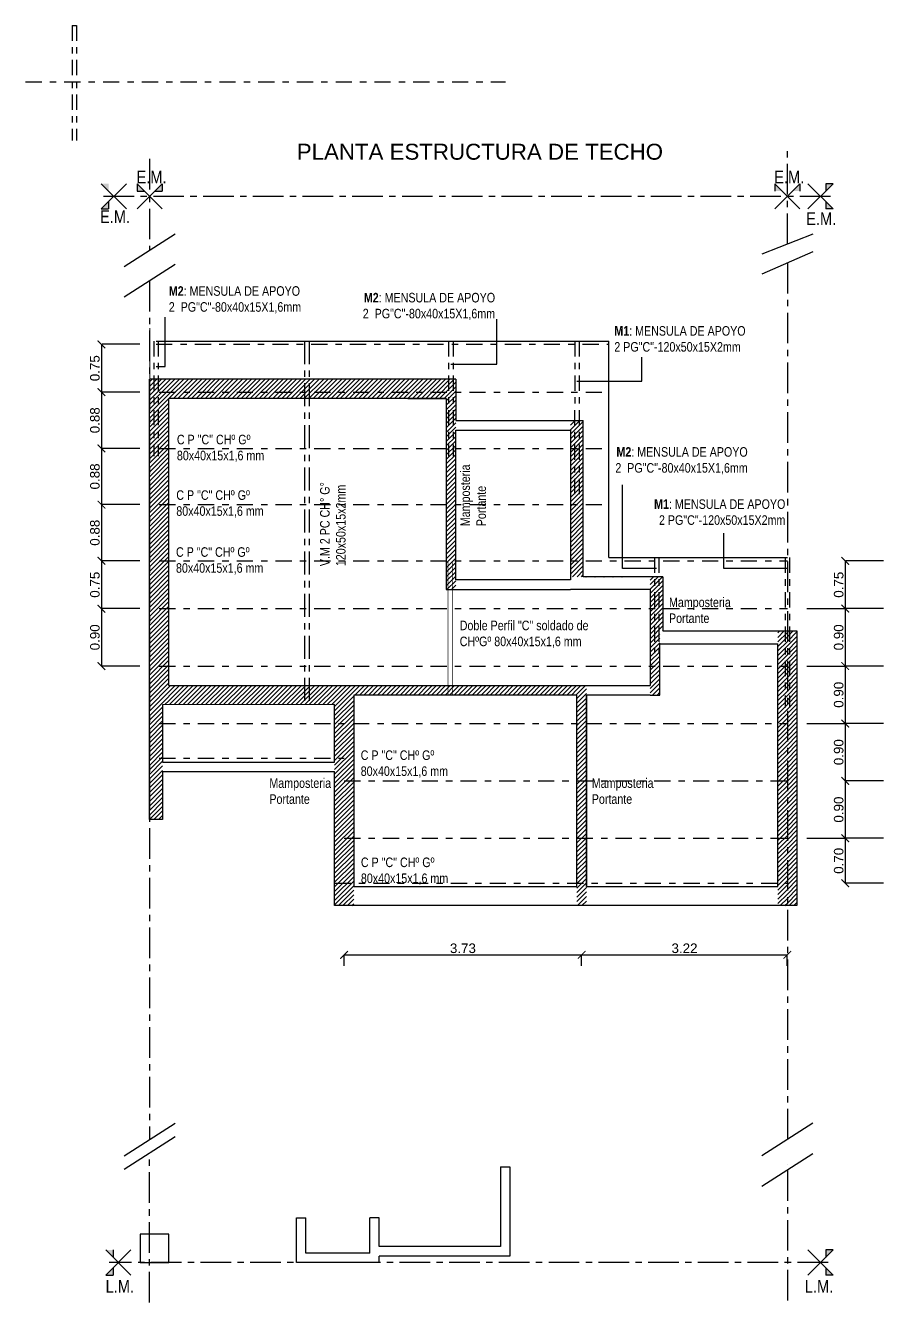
# Model space of a CAD drawing. Header units: millimetres. Extents: x 167 to 347, y -139 to 78.
# Drawn here: x 303.92 to 317.38, y -59.36 to -39.34 of the extents above; entities that cross this region are included whole.
import ezdxf

# ---------------------------------------------------------------- set-up
doc = ezdxf.new("R2010")
doc.units = ezdxf.units.MM
doc.header["$LTSCALE"] = 0.1
doc.header["$MEASUREMENT"] = 0
doc.header["$PDMODE"] = 3
doc.header["$PDSIZE"] = 0.1
for name, pattern in [('ACAD_ISO02W100', [15, 12, -3]), ('ACAD_ISO04W100', [30, 24, -3, 0, -3]), ('ACAD_ISO10W100', [18, 12, -3, 0, -3]), ('CONTINUA', [200, 100, 100]), ('DASHDOT2', [12.7, 6.35, -3.175, 0, -3.175])]:
    doc.linetypes.add(name, pattern=pattern)
doc.layers.get('DEFPOINTS').update_dxf_attribs({"color": 1})
for name, color, linetype in [('00-PROYECCION', 2, 'CONTINUA'), ('11.Ejes', 6, 'ACAD_ISO04W100'), ('3', 3, 'Continuous'), ('CORREAS', 170, 'Continuous'), ('Cota', 1, 'Continuous'), ('Cotas', 1, 'Continuous'), ('MURO', 4, 'Continuous'), ('Muros', 7, 'Continuous'), ('muros-pta', 4, 'Continuous'), ('TEXTO', 2, 'Continuous')]:
    doc.layers.add(name, color=color, linetype=linetype)
doc.layers.add('17.Sombras', color=8, linetype='Continuous', lineweight=5)
doc.styles.add('Arial20', font='arial.ttf', dxfattribs={"height": 0.2})
doc.styles.add('Arial30', font='arial.ttf', dxfattribs={"width": 0.8, "height": 0.3})
doc.styles.get("Standard").update_dxf_attribs({"font": 'arial.ttf'})
doc.dimstyles.new('COTA-1-100', dxfattribs={"dimtxt": 0.2, "dimasz": 0.12, "dimexe": 0.012, "dimexo": 0.15, "dimgap": 0.025, "dimtad": 1, "dimzin": 0, "dimdsep": 46, "dimtxsty": 'Arial20', "dimblk1": 'ARCHTICK', "dimblk2": 'ARCHTICK', "dimsah": 1, "dimcen": 0.09, "dimclrd": 256, "dimclre": 256, "dimclrt": 256, "dimazin": 0, "dimtfac": 1, "dimtofl": 0, "dimtmove": 2, "dimatfit": 3, "dimldrblk": 'ARCHTICK', "dimfxl": 1, "dimtolj": 1, "dimtzin": 0, "dimarcsym": 0})
pattern_1 = [(45, (0, 0), (-0.035355339, 0.035355339), [])]

# ---------------------------------------------------------------- blocks, each defined once
blk = doc.blocks.new('_ARCHTICK')
at = {"color": 0, "linetype": 'ByBlock', "const_width": 0.15}
blk.add_lwpolyline([(-0.5, -0.5), (0.5, 0.5)], dxfattribs=at)
blk = doc.blocks.new('*D52')
at = {"layer": 'Cotas', "lineweight": -2, "transparency": 16777216}
for p, q in [((305.114, -44.339), (305.114, -45.089)), ((305.714, -44.339), (305.126, -44.339)), ((305.714, -45.089), (305.126, -45.089))]:
    blk.add_line(p, q, dxfattribs=at)
at = {"layer": 'DEFPOINTS', "color": 0, "transparency": 16777216}
for p in [(305.114, -44.339), (305.114, -45.089), (305.114, -45.089)]:
    blk.add_point(p, dxfattribs=at)
at = {"layer": 'Cotas', "lineweight": -2, "transparency": 16777216, "xscale": 0.12, "yscale": 0.12, "zscale": 0.12}
for p, rotation in [((305.114, -44.339), 90), ((305.114, -45.089), 270)]:
    blk.add_blockref('_ARCHTICK', p, dxfattribs=dict(at, rotation=rotation))
at = {"layer": 'Cotas', "color": 2, "transparency": 16777216, "insert": (305.012, -44.714), "char_height": 0.15, "attachment_point": 5, "rotation": 90}
blk.add_mtext('\\A1;0.75', dxfattribs=at)
blk = doc.blocks.new('*D53')
at = {"layer": 'Cotas', "lineweight": -2, "transparency": 16777216}
for p, q in [((305.114, -45.089), (305.114, -45.971)), ((305.714, -45.089), (305.126, -45.089)), ((305.714, -45.971), (305.126, -45.971))]:
    blk.add_line(p, q, dxfattribs=at)
at = {"layer": 'DEFPOINTS', "color": 0, "transparency": 16777216}
for p in [(305.114, -45.089), (305.114, -45.971), (305.114, -45.971)]:
    blk.add_point(p, dxfattribs=at)
at = {"layer": 'Cotas', "lineweight": -2, "transparency": 16777216, "xscale": 0.12, "yscale": 0.12, "zscale": 0.12}
for p, rotation in [((305.114, -45.089), 90), ((305.114, -45.971), 270)]:
    blk.add_blockref('_ARCHTICK', p, dxfattribs=dict(at, rotation=rotation))
at = {"layer": 'Cotas', "color": 2, "transparency": 16777216, "insert": (305.012, -45.53), "char_height": 0.15, "attachment_point": 5, "rotation": 90}
blk.add_mtext('\\A1;0.88', dxfattribs=at)
blk = doc.blocks.new('*D54')
at = {"layer": 'Cotas', "lineweight": -2, "transparency": 16777216}
for p, q in [((305.114, -45.971), (305.114, -46.852)), ((305.714, -45.971), (305.126, -45.971)), ((305.714, -46.852), (305.126, -46.852))]:
    blk.add_line(p, q, dxfattribs=at)
at = {"layer": 'DEFPOINTS', "color": 0, "transparency": 16777216}
for p in [(305.114, -45.971), (305.114, -46.852), (305.114, -46.852)]:
    blk.add_point(p, dxfattribs=at)
at = {"layer": 'Cotas', "lineweight": -2, "transparency": 16777216, "xscale": 0.12, "yscale": 0.12, "zscale": 0.12}
for p, rotation in [((305.114, -45.971), 90), ((305.114, -46.852), 270)]:
    blk.add_blockref('_ARCHTICK', p, dxfattribs=dict(at, rotation=rotation))
at = {"layer": 'Cotas', "color": 2, "transparency": 16777216, "insert": (305.012, -46.411), "char_height": 0.15, "attachment_point": 5, "rotation": 90}
blk.add_mtext('\\A1;0.88', dxfattribs=at)
blk = doc.blocks.new('*D55')
at = {"layer": 'Cotas', "lineweight": -2, "transparency": 16777216}
for p, q in [((305.114, -46.852), (305.114, -47.733)), ((305.714, -46.852), (305.126, -46.852)), ((305.714, -47.733), (305.126, -47.733))]:
    blk.add_line(p, q, dxfattribs=at)
at = {"layer": 'DEFPOINTS', "color": 0, "transparency": 16777216}
for p in [(305.114, -46.852), (305.114, -47.733), (305.114, -47.733)]:
    blk.add_point(p, dxfattribs=at)
at = {"layer": 'Cotas', "lineweight": -2, "transparency": 16777216, "xscale": 0.12, "yscale": 0.12, "zscale": 0.12}
for p, rotation in [((305.114, -46.852), 90), ((305.114, -47.733), 270)]:
    blk.add_blockref('_ARCHTICK', p, dxfattribs=dict(at, rotation=rotation))
at = {"layer": 'Cotas', "color": 2, "transparency": 16777216, "insert": (305.012, -47.293), "char_height": 0.15, "attachment_point": 5, "rotation": 90}
blk.add_mtext('\\A1;0.88', dxfattribs=at)
blk = doc.blocks.new('*D56')
at = {"layer": 'Cotas', "lineweight": -2, "transparency": 16777216}
for p, q in [((305.114, -47.733), (305.114, -48.483)), ((305.714, -47.733), (305.126, -47.733)), ((305.714, -48.483), (305.126, -48.483))]:
    blk.add_line(p, q, dxfattribs=at)
at = {"layer": 'DEFPOINTS', "color": 0, "transparency": 16777216}
for p in [(305.114, -47.733), (305.114, -48.483), (305.114, -48.483)]:
    blk.add_point(p, dxfattribs=at)
at = {"layer": 'Cotas', "lineweight": -2, "transparency": 16777216, "xscale": 0.12, "yscale": 0.12, "zscale": 0.12}
for p, rotation in [((305.114, -47.733), 90), ((305.114, -48.483), 270)]:
    blk.add_blockref('_ARCHTICK', p, dxfattribs=dict(at, rotation=rotation))
at = {"layer": 'Cotas', "color": 2, "transparency": 16777216, "insert": (305.012, -48.108), "char_height": 0.15, "attachment_point": 5, "rotation": 90}
blk.add_mtext('\\A1;0.75', dxfattribs=at)
blk = doc.blocks.new('*D57')
at = {"layer": 'Cotas', "lineweight": -2, "transparency": 16777216}
for p, q in [((305.114, -48.483), (305.114, -49.383)), ((305.714, -48.483), (305.126, -48.483)), ((305.714, -49.383), (305.126, -49.383))]:
    blk.add_line(p, q, dxfattribs=at)
at = {"layer": 'DEFPOINTS', "color": 0, "transparency": 16777216}
for p in [(305.114, -48.483), (305.114, -49.383), (305.114, -49.383)]:
    blk.add_point(p, dxfattribs=at)
at = {"layer": 'Cotas', "lineweight": -2, "transparency": 16777216, "xscale": 0.12, "yscale": 0.12, "zscale": 0.12}
for p, rotation in [((305.114, -48.483), 90), ((305.114, -49.383), 270)]:
    blk.add_blockref('_ARCHTICK', p, dxfattribs=dict(at, rotation=rotation))
at = {"layer": 'Cotas', "color": 2, "transparency": 16777216, "insert": (305.012, -48.933), "char_height": 0.15, "attachment_point": 5, "rotation": 90}
blk.add_mtext('\\A1;0.90', dxfattribs=at)
blk = doc.blocks.new('*D58')
at = {"layer": 'Cotas', "lineweight": -2, "transparency": 16777216}
for p, q in [((316.778, -47.733), (316.778, -48.483)), ((317.378, -47.733), (316.79, -47.733)), ((316.178, -48.483), (316.766, -48.483))]:
    blk.add_line(p, q, dxfattribs=at)
at = {"layer": 'DEFPOINTS', "color": 0, "transparency": 16777216}
for p in [(316.778, -47.733), (316.778, -48.483), (316.778, -48.483)]:
    blk.add_point(p, dxfattribs=at)
at = {"layer": 'Cotas', "lineweight": -2, "transparency": 16777216, "xscale": 0.12, "yscale": 0.12, "zscale": 0.12}
for p, rotation in [((316.778, -47.733), 90), ((316.778, -48.483), 270)]:
    blk.add_blockref('_ARCHTICK', p, dxfattribs=dict(at, rotation=rotation))
at = {"layer": 'Cotas', "color": 2, "transparency": 16777216, "insert": (316.676, -48.108), "char_height": 0.15, "attachment_point": 5, "rotation": 90}
blk.add_mtext('\\A1;0.75', dxfattribs=at)
blk = doc.blocks.new('*D59')
at = {"layer": 'Cotas', "lineweight": -2, "transparency": 16777216}
for p, q in [((316.778, -48.483), (316.778, -49.383)), ((317.378, -48.483), (316.79, -48.483)), ((316.178, -49.383), (316.766, -49.383))]:
    blk.add_line(p, q, dxfattribs=at)
at = {"layer": 'DEFPOINTS', "color": 0, "transparency": 16777216}
for p in [(316.778, -48.483), (316.778, -49.383), (316.778, -49.383)]:
    blk.add_point(p, dxfattribs=at)
at = {"layer": 'Cotas', "lineweight": -2, "transparency": 16777216, "xscale": 0.12, "yscale": 0.12, "zscale": 0.12}
for p, rotation in [((316.778, -48.483), 90), ((316.778, -49.383), 270)]:
    blk.add_blockref('_ARCHTICK', p, dxfattribs=dict(at, rotation=rotation))
at = {"layer": 'Cotas', "color": 2, "transparency": 16777216, "insert": (316.676, -48.933), "char_height": 0.15, "attachment_point": 5, "rotation": 90}
blk.add_mtext('\\A1;0.90', dxfattribs=at)
blk = doc.blocks.new('*D60')
at = {"layer": 'Cotas', "lineweight": -2, "transparency": 16777216}
for p, q in [((316.778, -49.383), (316.778, -50.283)), ((317.378, -49.383), (316.79, -49.383)), ((316.178, -50.283), (316.766, -50.283))]:
    blk.add_line(p, q, dxfattribs=at)
at = {"layer": 'DEFPOINTS', "color": 0, "transparency": 16777216}
for p in [(316.778, -49.383), (316.778, -50.283), (316.778, -50.283)]:
    blk.add_point(p, dxfattribs=at)
at = {"layer": 'Cotas', "lineweight": -2, "transparency": 16777216, "xscale": 0.12, "yscale": 0.12, "zscale": 0.12}
for p, rotation in [((316.778, -49.383), 90), ((316.778, -50.283), 270)]:
    blk.add_blockref('_ARCHTICK', p, dxfattribs=dict(at, rotation=rotation))
at = {"layer": 'Cotas', "color": 2, "transparency": 16777216, "insert": (316.676, -49.833), "char_height": 0.15, "attachment_point": 5, "rotation": 90}
blk.add_mtext('\\A1;0.90', dxfattribs=at)
blk = doc.blocks.new('*D61')
at = {"layer": 'Cotas', "lineweight": -2, "transparency": 16777216}
for p, q in [((316.778, -50.283), (316.778, -51.183)), ((317.378, -50.283), (316.79, -50.283)), ((317.378, -51.183), (316.79, -51.183))]:
    blk.add_line(p, q, dxfattribs=at)
at = {"layer": 'DEFPOINTS', "color": 0, "transparency": 16777216}
for p in [(316.778, -50.283), (316.778, -51.183), (316.778, -51.183)]:
    blk.add_point(p, dxfattribs=at)
at = {"layer": 'Cotas', "lineweight": -2, "transparency": 16777216, "xscale": 0.12, "yscale": 0.12, "zscale": 0.12}
for p, rotation in [((316.778, -50.283), 90), ((316.778, -51.183), 270)]:
    blk.add_blockref('_ARCHTICK', p, dxfattribs=dict(at, rotation=rotation))
at = {"layer": 'Cotas', "color": 2, "transparency": 16777216, "insert": (316.676, -50.733), "char_height": 0.15, "attachment_point": 5, "rotation": 90}
blk.add_mtext('\\A1;0.90', dxfattribs=at)
blk = doc.blocks.new('*D62')
at = {"layer": 'Cotas', "lineweight": -2, "transparency": 16777216}
for p, q in [((316.778, -51.183), (316.778, -52.083)), ((317.378, -51.183), (316.79, -51.183)), ((316.178, -52.083), (316.766, -52.083))]:
    blk.add_line(p, q, dxfattribs=at)
at = {"layer": 'DEFPOINTS', "color": 0, "transparency": 16777216}
for p in [(316.778, -51.183), (316.778, -52.083), (316.778, -52.083)]:
    blk.add_point(p, dxfattribs=at)
at = {"layer": 'Cotas', "lineweight": -2, "transparency": 16777216, "xscale": 0.12, "yscale": 0.12, "zscale": 0.12}
for p, rotation in [((316.778, -51.183), 90), ((316.778, -52.083), 270)]:
    blk.add_blockref('_ARCHTICK', p, dxfattribs=dict(at, rotation=rotation))
at = {"layer": 'Cotas', "color": 2, "transparency": 16777216, "insert": (316.676, -51.633), "char_height": 0.15, "attachment_point": 5, "rotation": 90}
blk.add_mtext('\\A1;0.90', dxfattribs=at)
blk = doc.blocks.new('*D63')
at = {"layer": 'Cotas', "lineweight": -2, "transparency": 16777216}
for p, q in [((316.778, -52.083), (316.778, -52.788)), ((317.378, -52.083), (316.79, -52.083)), ((317.378, -52.788), (316.79, -52.788))]:
    blk.add_line(p, q, dxfattribs=at)
at = {"layer": 'DEFPOINTS', "color": 0, "transparency": 16777216}
for p in [(316.778, -52.083), (316.778, -52.788), (316.778, -52.788)]:
    blk.add_point(p, dxfattribs=at)
at = {"layer": 'Cotas', "lineweight": -2, "transparency": 16777216, "xscale": 0.12, "yscale": 0.12, "zscale": 0.12}
for p, rotation in [((316.778, -52.083), 90), ((316.778, -52.788), 270)]:
    blk.add_blockref('_ARCHTICK', p, dxfattribs=dict(at, rotation=rotation))
at = {"layer": 'Cotas', "color": 2, "transparency": 16777216, "insert": (316.676, -52.436), "char_height": 0.15, "attachment_point": 5, "rotation": 90}
blk.add_mtext('\\A1;0.70', dxfattribs=at)
blk = doc.blocks.new('*D323')
at = {"layer": 'Cotas', "lineweight": -2, "transparency": 16777216}
for p, q in [((308.92, -53.91), (312.645, -53.91)), ((308.92, -54.081), (308.92, -53.922)), ((312.645, -54.081), (312.645, -53.922))]:
    blk.add_line(p, q, dxfattribs=at)
at = {"layer": 'DEFPOINTS', "color": 0, "transparency": 16777216}
for p in [(308.92, -53.481), (312.645, -53.481), (312.645, -53.91)]:
    blk.add_point(p, dxfattribs=at)
at = {"layer": 'Cotas', "lineweight": -2, "transparency": 16777216, "xscale": 0.12, "yscale": 0.12, "zscale": 0.12, "rotation": 180}
blk.add_blockref('_ARCHTICK', (308.92, -53.91), dxfattribs=at)
at = {"layer": 'Cotas', "lineweight": -2, "transparency": 16777216, "xscale": 0.12, "yscale": 0.12, "zscale": 0.12}
blk.add_blockref('_ARCHTICK', (312.645, -53.91), dxfattribs=at)
at = {"layer": 'Cotas', "color": 2, "transparency": 16777216, "insert": (310.783, -53.808), "char_height": 0.15, "attachment_point": 5}
blk.add_mtext('\\A1;3.73', dxfattribs=at)
blk = doc.blocks.new('*D324')
at = {"layer": 'Cotas', "lineweight": -2, "transparency": 16777216}
for p, q in [((312.645, -53.91), (315.87, -53.91)), ((312.645, -54.081), (312.645, -53.922)), ((315.87, -54.081), (315.87, -53.922))]:
    blk.add_line(p, q, dxfattribs=at)
at = {"layer": 'DEFPOINTS', "color": 0, "transparency": 16777216}
for p in [(312.645, -53.481), (315.87, -53.481), (315.87, -53.91)]:
    blk.add_point(p, dxfattribs=at)
at = {"layer": 'Cotas', "lineweight": -2, "transparency": 16777216, "xscale": 0.12, "yscale": 0.12, "zscale": 0.12, "rotation": 180}
blk.add_blockref('_ARCHTICK', (312.645, -53.91), dxfattribs=at)
at = {"layer": 'Cotas', "lineweight": -2, "transparency": 16777216, "xscale": 0.12, "yscale": 0.12, "zscale": 0.12}
blk.add_blockref('_ARCHTICK', (315.87, -53.91), dxfattribs=at)
at = {"layer": 'Cotas', "color": 2, "transparency": 16777216, "insert": (314.258, -53.808), "char_height": 0.15, "attachment_point": 5}
blk.add_mtext('\\A1;3.22', dxfattribs=at)

msp = doc.modelspace()

# ---------------------------------------------------------------- hatches: boundary and pattern name
at = {"linetype": 'Continuous', "true_color": 0x9d1b1e}
h = msp.add_hatch(dxfattribs=at)
h.set_pattern_fill('_USER', color=244, scale=0.05, angle=45, style=0, pattern_type=0)
h.set_pattern_definition(pattern_1)
h.paths.add_polyline_path([(306.1704, -45.1882), (306.8704, -45.1882), (306.8704, -44.8891), (305.8715, -44.8882), (305.8709, -44.8882), (306.8704, -44.8882), (306.8704, -44.8882), (305.8709, -44.8882), (305.8707, -50.9381), (306.071, -50.9381), (306.071, -49.9882), (306.1704, -49.9882)])
h.paths.add_polyline_path([(306.0704, -50.9381), (305.8707, -50.9381), (305.8707, -51.7881), (306.0704, -51.7881)])
h.paths.add_polyline_path([(308.7703, -49.6883), (306.1706, -49.6883), (306.1709, -49.9882), (308.7703, -49.9882)])
h.paths.add_polyline_path([(310.6704, -44.8882), (310.6626, -44.8882), (309.9199, -44.889), (309.9199, -45.1882), (310.5204, -45.1882), (310.5204, -48.1833), (310.6704, -48.1833), (310.6704, -48.0333), (310.6704, -48.0333), (310.6704, -45.685), (310.6704, -45.685), (310.6704, -45.535), (310.6704, -45.535)])
h.paths.add_polyline_path([(312.6704, -45.535), (312.4704, -45.535), (312.4704, -47.9817), (313.7204, -47.9833), (313.7204, -49.6882), (313.7204, -49.8382), (313.8704, -49.8382), (313.8704, -48.8333), (315.7204, -48.8333), (315.7204, -52.8382), (315.7204, -53.1382), (315.8704, -53.1382), (315.8704, -48.8333), (313.9204, -48.8333), (313.9204, -47.9833), (312.6704, -47.9833)])
h.paths.add_polyline_path([(309.9199, -45.1884), (309.9199, -44.8888), (306.8704, -44.8882), (306.8704, -45.1882)])
h = msp.add_hatch(dxfattribs=at)
h.set_pattern_fill('_USER', color=244, scale=0.05, angle=45, style=0, pattern_type=0)
h.set_pattern_definition(pattern_1)
h.paths.add_polyline_path([(316.0204, -48.8333), (315.8704, -48.8333), (315.8704, -53.1382), (316.0204, -53.1382)])
h = msp.add_hatch(dxfattribs=at)
h.set_pattern_fill('_USER', color=244, scale=0.05, angle=45, style=0, pattern_type=0)
h.set_pattern_definition(pattern_1)
h.paths.add_polyline_path([(312.5704, -49.7632), (312.5704, -49.6882), (308.7704, -49.689), (308.7704, -53.1382), (309.0704, -53.1382), (309.0704, -52.8382), (309.0704, -49.8382), (312.5704, -49.8382), (312.5704, -49.821), (310.6704, -49.821), (312.5704, -49.821)])
h = msp.add_hatch(dxfattribs=at)
h.set_pattern_fill('_USER', color=244, scale=0.05, angle=45, style=0, pattern_type=0)
h.set_pattern_definition(pattern_1)
h.paths.add_polyline_path([(312.5704, -52.8382), (312.5704, -53.1382), (312.7204, -53.1382), (312.7204, -52.8382), (312.7204, -49.6882), (312.5704, -49.6882)])
at = {"layer": '11.Ejes'}
h = msp.add_hatch(color=256, dxfattribs=at)
h.dxf.hatch_style = 1
h.paths.add_polyline_path([(305.2252, -41.8216), (305.1088, -41.8216), (305.2252, -41.938)])
h.paths.add_polyline_path([(305.2252, -42.2176), (305.2252, -42.1013), (305.1088, -42.2176)])
h = msp.add_hatch(color=256, dxfattribs=at)
h.dxf.hatch_style = 1
h.paths.add_polyline_path([(305.7888, -41.938), (305.6724, -41.8216), (305.6724, -41.938)])
h.paths.add_polyline_path([(306.0684, -41.8216), (305.952, -41.938), (306.0684, -41.938)])
h = msp.add_hatch(color=256, dxfattribs=at)
h.dxf.hatch_style = 1
h.paths.add_polyline_path([(315.7888, -41.938), (315.6724, -41.8216), (315.6724, -41.938)])
h.paths.add_polyline_path([(316.0684, -41.8216), (315.952, -41.938), (316.0684, -41.938)])
h = msp.add_hatch(color=256, dxfattribs=at)
h.dxf.hatch_style = 1
h.paths.add_polyline_path([(316.4724, -41.938), (316.5888, -41.8216), (316.4724, -41.8216)])
h.paths.add_polyline_path([(316.5888, -42.2176), (316.4724, -42.1013), (316.4724, -42.2176)])
h = msp.add_hatch(color=256, dxfattribs=at)
h.dxf.hatch_style = 1
h.paths.add_polyline_path([(305.298, -58.5363), (305.1817, -58.5363), (305.298, -58.6526)])
h.paths.add_polyline_path([(305.298, -58.9323), (305.298, -58.8159), (305.1817, -58.9323)])
h = msp.add_hatch(color=256, dxfattribs=at)
h.dxf.hatch_style = 1
h.paths.add_polyline_path([(316.4724, -58.6526), (316.5888, -58.5363), (316.4724, -58.5363)])
h.paths.add_polyline_path([(316.5888, -58.9323), (316.4724, -58.8159), (316.4724, -58.9323)])

# ---------------------------------------------------------------- linework, layer by layer
msp.add_line((315.8704, -57.1948), (315.8704, -57.1948))
at = {"layer": '00-PROYECCION', "ltscale": 10}
for p, q in [((305.9707, -44.2893), (313.0704, -44.2892)), ((313.0704, -47.6833), (313.0704, -44.2882)), ((313.0704, -47.6833), (315.8704, -47.6833))]:
    msp.add_line(p, q, dxfattribs=at)
at = {"layer": '11.Ejes', "ltscale": 0.2}
for p, q in [((305.8704, -41.4334), (305.8704, -42.8682)), ((315.8704, -42.769), (315.8704, -41.2866)), ((316.5481, -42.0196), (305.1245, -42.0196)), ((315.8704, -43.0636), (315.8704, -56.8044)), ((305.8704, -59.3592), (305.8704, -57.0206)), ((315.8704, -57.2872), (315.8704, -59.3592)), ((316.5081, -58.7343), (305.2364, -58.7343))]:
    msp.add_line(p, q, dxfattribs=at)
at = {"layer": '11.Ejes'}
for p, q in [((305.1088, -42.2176), (305.5048, -41.8216)), ((305.1088, -42.2176), (305.5048, -41.8216)), ((305.1088, -41.8216), (305.5048, -42.2176)), ((306.0684, -41.8216), (305.6724, -42.2176)), ((306.0684, -41.8216), (305.6724, -42.2176)), ((305.6724, -41.8216), (306.0684, -42.2176)), ((305.6724, -41.8216), (305.6724, -41.938)), ((306.0684, -41.8216), (306.0684, -41.938)), ((316.0684, -41.8216), (315.6724, -42.2176)), ((316.0684, -41.8216), (315.6724, -42.2176)), ((315.6724, -41.8216), (316.0684, -42.2176)), ((315.6724, -41.8216), (315.6724, -41.938)), ((316.0684, -41.8216), (316.0684, -41.938)), ((316.5888, -42.2176), (316.1928, -41.8216)), ((316.5888, -42.2176), (316.1928, -41.8216)), ((316.5888, -41.8216), (316.1928, -42.2176)), ((316.4724, -41.8216), (316.4724, -41.938)), ((316.5888, -41.8216), (316.4724, -41.8216)), ((305.6724, -41.938), (305.7888, -41.938)), ((305.952, -41.938), (306.0684, -41.938)), ((305.1088, -42.2176), (305.2252, -42.2176)), ((305.2252, -42.1013), (305.2252, -42.2176)), ((316.4724, -42.1013), (316.4724, -42.2176)), ((316.5888, -42.2176), (316.4724, -42.2176)), ((305.1817, -58.9323), (305.5777, -58.5363)), ((305.1817, -58.9323), (305.5777, -58.5363)), ((305.1817, -58.5363), (305.5777, -58.9323)), ((305.298, -58.5363), (305.298, -58.6526)), ((316.5888, -58.9323), (316.1928, -58.5363)), ((316.5888, -58.9323), (316.1928, -58.5363)), ((316.5888, -58.5363), (316.1928, -58.9323)), ((316.4724, -58.5363), (316.4724, -58.6526)), ((316.5888, -58.5363), (316.4724, -58.5363)), ((305.298, -58.8159), (305.298, -58.9323)), ((316.4724, -58.8159), (316.4724, -58.9323)), ((305.1817, -58.9323), (305.298, -58.9323)), ((316.5888, -58.9323), (316.4724, -58.9323))]:
    msp.add_line(p, q, dxfattribs=at)
for points in [[(306.2704, -42.6116), (305.4704, -43.1247)], [(316.2704, -42.6125), (315.4704, -42.9256)], [(316.2704, -42.8877), (315.4704, -43.2395)], [(306.2704, -43.0868), (305.4704, -43.5999)], [(306.2704, -56.5555), (305.4704, -57.0685)], [(306.2704, -56.5555), (305.4704, -57.0685)], [(316.2704, -56.5479), (315.4704, -57.061)], [(306.2704, -56.764), (305.4704, -57.2771)], [(316.2704, -57.0307), (315.4704, -57.5437)]]:
    msp.add_lwpolyline(points, dxfattribs=at)
at = {"layer": '11.Ejes', "ltscale": 0.2}
msp.add_lwpolyline([(305.8704, -43.3434), (305.8704, -56.812)], dxfattribs=at)
at = {"layer": '17.Sombras', "linetype": 'ACAD_ISO02W100', "ltscale": 18}
msp.add_line((305.8708, -44.0882), (305.8709, -44.8882), dxfattribs=at)
at = {"layer": '17.Sombras', "color": 8, "true_color": 0x7d7d7d}
msp.add_line((306.0211, -44.8882), (307.2453, -44.8886), dxfattribs=at)
at = {"layer": '3', "color": 114, "linetype": 'ACAD_ISO10W100', "ltscale": 0.2, "true_color": 0x139b48}
for p, q in [((304.6557, -39.3422), (304.6556, -41.1433)), ((304.7257, -39.3422), (304.7256, -41.1433)), ((305.9357, -44.2893), (305.9356, -46.0904)), ((306.0057, -44.2893), (306.0056, -46.0904)), ((310.558, -44.2892), (310.5579, -46.0904)), ((310.628, -44.2892), (310.6279, -46.0904)), ((312.5354, -44.2892), (312.5352, -46.735)), ((312.6054, -44.2892), (312.6052, -46.735)), ((313.7854, -47.6833), (313.7853, -49.1833)), ((313.8554, -47.6833), (313.8553, -49.1833)), ((315.8354, -47.6833), (315.8352, -50.0333)), ((315.9054, -47.6833), (315.9052, -50.0333))]:
    msp.add_line(p, q, dxfattribs=at)
at = {"layer": '3', "color": 242, "linetype": 'ACAD_ISO10W100', "ltscale": 0.3, "true_color": 0xcd2027}
for p, q in [((308.3008, -44.2893), (308.3004, -49.9882)), ((308.3708, -44.2893), (308.3704, -49.9882))]:
    msp.add_line(p, q, dxfattribs=at)
at = {"layer": '3', "color": 242, "linetype": 'ACAD_ISO10W100', "ltscale": 0.3, "true_color": 0xcd2027, "const_width": 0.01}
for points in [[(310.5472, -49.8382), (310.5472, -47.7382)], [(310.6192, -49.8382), (310.6192, -47.7382)]]:
    msp.add_lwpolyline(points, dxfattribs=at)
at = {"layer": 'CORREAS', "color": 10, "linetype": 'DASHDOT2', "ltscale": 0.4}
msp.add_line((303.9238, -40.2232), (311.4488, -40.2232), dxfattribs=at)
at = {"layer": 'CORREAS', "linetype": 'DASHDOT2', "ltscale": 0.4}
for p, q in [((305.9707, -44.3393), (313.0704, -44.3392)), ((306.0204, -45.0893), (313.0704, -45.0892)), ((306.0204, -45.9707), (313.0704, -45.9706)), ((306.0204, -46.8521), (313.0704, -46.8519)), ((306.0204, -47.7333), (315.8704, -47.7333)), ((306.0204, -48.4833), (315.8704, -48.4833)), ((306.0204, -49.3833), (315.8704, -49.3833)), ((306.0204, -50.2833), (315.8704, -50.2833)), ((306.0204, -50.8266), (308.9202, -50.8266)), ((308.9204, -51.1833), (315.8704, -51.1833)), ((308.9204, -52.0833), (315.8704, -52.0833)), ((308.7704, -52.7882), (315.8704, -52.7882))]:
    msp.add_line(p, q, dxfattribs=at)
at = {"layer": 'Cota'}
for p, q in [((313.2877, -47.8518), (313.2877, -46.5418)), ((314.8725, -47.8518), (314.8725, -47.3016)), ((313.8204, -47.8518), (313.2877, -47.8518)), ((315.8704, -47.8518), (314.8725, -47.8518))]:
    msp.add_line(p, q, dxfattribs=at)
for points in [[(305.9707, -44.6891), (306.1151, -44.6891), (306.1151, -43.9149)], [(310.593, -44.6514), (311.3133, -44.6514), (311.3133, -43.9451)], [(312.5704, -44.9189), (313.5906, -44.9189), (313.5906, -44.5427)]]:
    msp.add_lwpolyline(points, dxfattribs=at)
at = {"layer": 'MURO', "ltscale": 0.5}
for p, q in [((310.6704, -44.8882), (309.9199, -44.889)), ((309.9199, -45.1882), (310.5204, -45.1882)), ((310.6704, -48.0333), (310.6704, -45.685))]:
    msp.add_line(p, q, dxfattribs=at)
at = {"layer": 'MURO'}
for p, q in [((306.1704, -49.6882), (306.1704, -49.6882)), ((312.7204, -49.8382), (312.7204, -52.8382)), ((313.7204, -49.6882), (313.7204, -49.6882)), ((311.371, -57.2343), (311.371, -58.4843)), ((311.371, -57.2343), (311.521, -57.2343)), ((311.521, -57.2343), (311.521, -58.6343)), ((308.171, -58.7343), (308.171, -58.0343)), ((308.171, -58.0343), (308.321, -58.0343)), ((308.321, -58.5843), (308.321, -58.0343)), ((309.321, -58.5843), (309.321, -58.0343)), ((309.471, -58.0343), (309.321, -58.0343)), ((309.471, -58.4843), (309.471, -58.0343)), ((309.321, -58.5843), (308.321, -58.5843)), ((311.371, -58.4843), (309.471, -58.4843)), ((309.471, -58.7343), (309.471, -58.6343)), ((311.521, -58.6343), (309.471, -58.6343)), ((309.471, -58.7343), (308.171, -58.7343))]:
    msp.add_line(p, q, dxfattribs=at)
msp.add_lwpolyline([(305.7204, -58.7343), (306.171, -58.7343), (306.171, -58.2889), (305.7204, -58.2889)], close=True, dxfattribs=at)
msp.add_lwpolyline([(305.7204, -58.7343), (306.171, -58.7343), (306.171, -58.2889), (305.7204, -58.2889)], close=True, dxfattribs=at)
at = {"layer": 'Muros'}
msp.add_line((304.6557, -39.3422), (304.7257, -39.3422), dxfattribs=at)
at = {"layer": 'Muros', "color": 5}
for p, q in [((310.6704, -44.8882), (305.8704, -44.8882)), ((305.8704, -51.7881), (305.8704, -44.8882)), ((310.5204, -45.1882), (306.1704, -45.1882)), ((306.1705, -49.6882), (306.1704, -45.1882)), ((310.5204, -45.1882), (310.5204, -48.1833)), ((312.6704, -47.9833), (312.6704, -45.535)), ((310.6704, -48.0333), (310.6704, -45.685)), ((310.6704, -45.685), (312.4704, -45.685)), ((312.4704, -45.685), (312.4704, -48.0333)), ((312.4704, -48.0333), (310.6704, -48.0333)), ((313.9204, -47.9833), (312.6704, -47.9833)), ((313.9204, -47.9833), (313.9204, -48.8333)), ((310.5204, -48.1833), (312.4704, -48.1833)), ((313.7204, -48.1833), (312.4704, -48.1833)), ((313.7204, -48.1833), (313.7204, -49.6882)), ((313.9204, -48.8333), (316.0204, -48.8333)), ((316.0204, -48.8333), (316.0204, -53.1382)), ((313.8704, -49.0333), (315.7204, -49.0333)), ((313.8704, -49.8382), (313.8704, -49.0333)), ((315.7204, -52.8382), (315.7204, -49.0333)), ((306.1704, -49.6882), (308.7704, -49.689)), ((308.7704, -49.689), (313.7204, -49.6882)), ((312.5704, -49.8382), (309.0704, -49.8382)), ((309.0704, -49.8382), (309.0704, -52.8382)), ((312.5704, -52.8382), (312.5704, -49.8382)), ((313.7204, -49.8382), (312.7204, -49.8382)), ((313.7204, -49.8382), (313.8704, -49.8382)), ((306.0713, -49.9883), (306.0708, -50.888)), ((308.7703, -49.9882), (306.0713, -49.9883)), ((308.7704, -50.888), (308.7704, -49.9882)), ((306.0708, -51.038), (306.0704, -51.7881)), ((306.0708, -50.888), (308.7704, -50.888)), ((306.0708, -51.038), (308.7704, -51.038)), ((308.7704, -53.1382), (308.7704, -51.038)), ((306.0704, -51.7881), (305.8704, -51.7881)), ((309.0704, -52.8382), (312.5704, -52.8382)), ((312.7204, -52.8382), (315.7204, -52.8382)), ((316.0204, -53.1382), (308.7704, -53.1381))]:
    msp.add_line(p, q, dxfattribs=at)
msp.add_lwpolyline([(310.6704, -44.8882), (310.6704, -45.535), (312.6704, -45.535)], dxfattribs=at)
msp.add_lwpolyline([(312.7204, -52.8382), (312.7204, -52.8382), (312.7204, -49.8382), (312.7204, -49.8382)], close=True, dxfattribs=at)
at = {"layer": 'muros-pta', "linetype": 'Continuous'}
msp.add_line((308.171, -58.7343), (308.171, -58.4343), dxfattribs=at)

# ---------------------------------------------------------------- texts
at = {"layer": '11.Ejes', "lineweight": 40, "char_height": 0.2, "width": 1.294531}
for s, insert, attachment_point in [('{\\fArial Narrow|b0|i0|c0|p34;E.M.}', (305.8999, -41.6178), 2), ('{\\fArial Narrow|b0|i0|c0|p34;E.M.}', (315.8999, -41.6178), 2), ('{\\fArial Narrow|b0|i0|c0|p34;E.M.}', (305.3274, -42.2385), 2), ('{\\fArial Narrow|b0|i0|c0|p34;E.M.}', (316.4018, -42.2713), 2), ('{\\fArial Narrow|b0|i0|c0|p34;L.M.}', (305.4026, -59.2077), 8), ('{\\fArial Narrow|b0|i0|c0|p34;L.M.}', (316.3679, -59.2077), 8)]:
    msp.add_mtext(s, dxfattribs=dict(at, insert=insert, attachment_point=attachment_point))
at = {"layer": 'TEXTO', "insert": (313.9208, -41.1953), "char_height": 0.25, "width": 5.811336, "attachment_point": 3}
msp.add_mtext('PLANTA ESTRUCTURA DE TECHO', dxfattribs=at)
at = {"layer": 'TEXTO', "style": 'Arial30'}
for s, insert, char_height, width, attachment_point in [('{\\fArial|b1|i0|c0|p34;M2}: MENSULA DE APOYO 2  PG"C"-80x40x15X1,6mm', (306.1705, -43.4287), 0.15, 2.137322, 1), ('{\\fArial|b1|i0|c0|p34;M2}: MENSULA DE APOYO 2  PG"C"-80x40x15X1,6mm', (311.2877, -43.5326), 0.15, 2.171916, 3), ('{\\fArial|b1|i0|c0|p34;M1}: MENSULA DE APOYO \\P2 PG"C"-120x50x15X2mm', (313.1573, -44.0541), 0.15, 2.209043, 1), ('C P "C" CHº Gº^I\\P80x40x15x1,6 mm  ', (306.2975, -45.7572), 0.15, 5.818683, 1), ('{\\fArial|b1|i0|c0|p34;M2}: MENSULA DE APOYO 2  PG"C"-80x40x15X1,6mm', (315.249, -45.9514), 0.15, 2.171916, 3), ('C P "C" CHº Gº^I\\P80x40x15x1,6 mm  ', (306.2884, -46.6279), 0.15, 5.818683, 1), ('{\\fArial|b1|i0|c0|p34;M1}: MENSULA DE APOYO \\P2 PG"C"-120x50x15X2mm', (315.8396, -46.7693), 0.15, 2.303065, 3), ('C P "C" CHº Gº^I\\P80x40x15x1,6 mm  ', (306.2834, -47.5205), 0.15, 5.818683, 1), ('Mamposteria Portante', (314.0145, -48.3083), 0.15, 1.250639, 1), ('{\\H0.75x;Doble Perfil "C" soldado de CHºGº 80x40x15x1,6 mm}  ', (310.7327, -48.6713), 0.2, 2.21329, 1), ('C P "C" CHº Gº^I\\P80x40x15x1,6 mm  ', (309.1802, -50.7051), 0.15, 5.818683, 1), ('Mamposteria\\PPortante', (307.7478, -51.1429), 0.15, 2.067605, 1), ('Mamposteria\\PPortante', (312.8037, -51.1429), 0.15, 2.067605, 1), ('C P "C" CHº Gº^I\\P80x40x15x1,6 mm  ', (309.183, -52.3846), 0.15, 5.818683, 1)]:
    msp.add_mtext(s, dxfattribs=dict(at, insert=insert, char_height=char_height, width=width, attachment_point=attachment_point))
at = {"layer": 'TEXTO', "char_height": 0.15, "attachment_point": 1, "rotation": 90, "style": 'Arial30'}
for s, insert, width in [('Mamposteria\\PPortante', (310.7433, -47.1908), 2.067605), ('\\pxi-3,l4,t4;V.M 2 PC CH° G° \\P120x50x15x2mm', (308.5427, -47.9672), 5.818683)]:
    msp.add_mtext(s, dxfattribs=dict(at, insert=insert, width=width))

# ---------------------------------------------------------------- dimensions: what is measured, and where the dimension line sits
at = {"layer": 'Cotas'}
for base, p1, p2, picture, middle in [((305.1138, -45.0893), (305.1138, -44.3393), (305.1138, -45.0893), '*D52', (305.0122, -44.7143)), ((305.1138, -45.9707), (305.1138, -45.0893), (305.1138, -45.9707), '*D53', (305.0122, -45.53)), ((305.1138, -46.8521), (305.1138, -45.9707), (305.1138, -46.8521), '*D54', (305.0122, -46.4114)), ((305.1138, -47.7333), (305.1138, -46.8521), (305.1138, -47.7333), '*D55', (305.0122, -47.2927)), ((305.1138, -48.4833), (305.1138, -47.7333), (305.1138, -48.4833), '*D56', (305.0122, -48.1083)), ((316.7779, -48.4833), (316.7779, -47.7333), (316.7779, -48.4833), '*D58', (316.6764, -48.1083)), ((305.1138, -49.3833), (305.1138, -48.4833), (305.1138, -49.3833), '*D57', (305.0122, -48.9333)), ((316.7779, -49.3833), (316.7779, -48.4833), (316.7779, -49.3833), '*D59', (316.6764, -48.9333)), ((316.7779, -50.2833), (316.7779, -49.3833), (316.7779, -50.2833), '*D60', (316.6764, -49.8333)), ((316.7779, -51.1833), (316.7779, -50.2833), (316.7779, -51.1833), '*D61', (316.6764, -50.7333)), ((316.7779, -52.0833), (316.7779, -51.1833), (316.7779, -52.0833), '*D62', (316.6764, -51.6333)), ((316.7779, -52.7882), (316.7779, -52.0833), (316.7779, -52.7882), '*D63', (316.6764, -52.4358))]:
    dim = msp.add_linear_dim(base=base, p1=p1, p2=p2, angle=90, dimstyle='COTA-1-100', override={"dimtxt": 0.15, "dimexo": 0.6, "dimtxsty": 'Standard', "dimclrt": 2}, dxfattribs=at)
    dim.commit()
    dim.dimension.update_dxf_attribs({"geometry": picture, "text_midpoint": middle})
for base, p1, p2, text, picture, middle in [((312.6454, -53.9096), (308.9204, -53.4813), (312.6454, -53.4813), '3.73', '*D323', (310.7829, -53.808)), ((315.8704, -53.9096), (312.6454, -53.4813), (315.8704, -53.4813), '3.22', '*D324', (314.2579, -53.808))]:
    dim = msp.add_linear_dim(base=base, p1=p1, p2=p2, text=text, dimstyle='COTA-1-100', override={"dimtxt": 0.15, "dimexo": 0.6, "dimtxsty": 'Standard', "dimclrt": 2}, dxfattribs=at)
    dim.commit()
    dim.dimension.update_dxf_attribs({"geometry": picture, "text_midpoint": middle})

doc.saveas('drawing.dxf')
